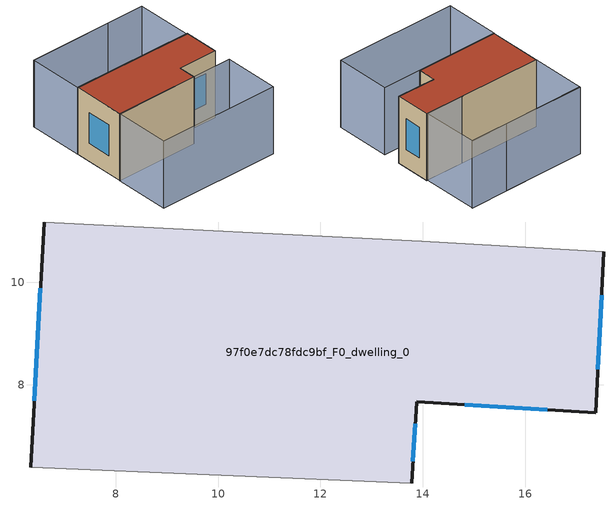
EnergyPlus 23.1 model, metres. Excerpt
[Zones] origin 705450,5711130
97f0e7dc78fdc9bf_F0_dwelling_0
 floor ground (EU_floor_Construction): 17.38,7.45 17.54,10.6 13.98,10.8 6.6,11.18 6.34,6.39 13.78,6.08 13.88,7.67 z0
 wall outside (EU_wall_Construction): 6.34,6.39 6.6,11.18 / 17.54,10.6 17.38,7.45 13.88,7.67 13.78,6.08 z0:6
 wall adiabatic (EU_wall_Construction): 13.78,6.08 6.34,6.39 / 6.6,11.18 13.98,10.8 17.54,10.6 z0:6
 window (EU_Window_Construction): 6.41,7.68 6.53,9.89 / 17.5,9.75 17.42,8.3 / 16.43,7.51 14.82,7.61 / 13.85,7.24 13.81,6.51 z1.62:4.38
 roof outside (EU_roof_Construction): 17.54,10.6 17.38,7.45 13.88,7.67 13.78,6.08 6.34,6.39 6.6,11.18 13.98,10.8 z6
shading: 17.71,15.62 6.84,16.05 / 17.08,0.98 6.09,1.51 / 6.09,1.51 6.33,6.44 / 6.33,6.44 17.32,5.91 / 17.32,5.91 17.08,0.98 / 6.84,16.11 17.7,15.59 / 17.7,15.59 17.46,10.63 / 17.46,10.63 6.6,11.15 / 6.6,11.15 6.84,16.11 z0:6
[Building]
EU S2 Campaign: North Axis=0; Terrain=City; Solar Distribution=FullExterior
[Site:Location]
London: Latitude=51.5; Longitude=-0.5; Time Zone=0; Elevation=25
[SizingPeriod:WeatherFileDays]
AnnualSizingPeriod: Begin Month=1; Begin Day of Month=1; End Month=12; End Day of Month=31; Day of Week for Start Day=Monday; Use Weather File Daylight Saving Period=No; Use Weather File Rain and Snow Indicators=No
[MATERIAL]
EU_InternalMass_Material: Roughness=MediumRough; Thickness=0.1; Conductivity=1; Density=1800; Specific Heat=900; Thermal Absorptance=0.9; Solar Absorptance=0.7; Visible Absorptance=0.7
[MATERIAL:NOMASS] Roughness=MediumRough; Thermal Absorptance=0.9; Solar Absorptance=0.7; Visible Absorptance=0.7
Name | Thermal Resistance
EU_wall_NoMass | 0.555556
EU_roof_NoMass | 0.510204
EU_floor_NoMass | 1.68919
[WINDOWMATERIAL:SIMPLEGLAZINGSYSTEM]
EU_Window_SimpleGlazing: UFactor=3.96; Solar Heat Gain Coefficient=0.85; Visible Transmittance=0.85
[CONSTRUCTION]
EU_wall_Construction: EU_wall_NoMass
EU_roof_Construction: EU_roof_NoMass
EU_floor_Construction: EU_floor_NoMass
EU_InternalMass_Construction: EU_InternalMass_Material
EU_Window_Construction: EU_Window_SimpleGlazing
[ZONE]
97f0e7dc78fdc9bf_F0_dwelling_0: Type=1; Multiplier=1; Ceiling Height=autocalculate; Volume=278.994; Floor Area=autocalculate; Part of Total Floor Area=Yes
[INTERNALMASS]
97f0e7dc78fdc9bf_F0_dwelling_0_EU_InternalMass: Construction=EU_InternalMass_Construction; Zone or ZoneList=97f0e7dc78fdc9bf_F0_dwelling_0; Surface Area=46.499
[OTHEREQUIPMENT]
EU_Step8_InternalGain_97f0e7dc78fdc9bf_F0_dwelling_0_f000: Fuel Type=Electricity; Zone or ZoneList or Space or SpaceList=97f0e7dc78fdc9bf_F0_dwelling_0; Schedule=EU_Step8_GainSchedule_97f0e7dc78fdc9bf_F0_dwelling_0_f000; Design Level Calculation Method=Watts/Area; Power per Zone Floor Area=1; Fraction Latent=0; Fraction Radiant=0; Fraction Lost=0; Carbon Dioxide Generation Rate=0; EndUse Subcategory=EU_Step8_InternalGains
[ZONEVENTILATION:DESIGNFLOWRATE]
EU_ConstantAir_97f0e7dc78fdc9bf_F0_dwelling_0: Zone or ZoneList or Space or SpaceList=97f0e7dc78fdc9bf_F0_dwelling_0; Schedule=EU_AlwaysOn; Design Flow Rate Calculation Method=AirChanges/Hour; Air Changes per Hour=0.48; Ventilation Type=Natural; Fan Pressure Rise=0; Fan Total Efficiency=1; Constant Term Coefficient=1; Temperature Term Coefficient=0; Velocity Term Coefficient=0; Velocity Squared Term Coefficient=0; Minimum Indoor Temperature=-100; Maximum Indoor Temperature=100; Delta Temperature=-100; Minimum Outdoor Temperature=-100; Maximum Outdoor Temperature=100; Maximum Wind Speed=40
[HVACTEMPLATE:THERMOSTAT]
EU_HeatOnly_97f0e7dc78fdc9bf_F0_dwelling_0: Constant Heating Setpoint=20; Constant Cooling Setpoint=50
[HVACTEMPLATE:ZONE:IDEALLOADSAIRSYSTEM]
97f0e7dc78fdc9bf_F0_dwelling_0: Template Thermostat=EU_HeatOnly_97f0e7dc78fdc9bf_F0_dwelling_0; System Availability Schedule=EU_AlwaysOn; Maximum Heating Supply Air Temperature=50; Minimum Cooling Supply Air Temperature=13; Maximum Heating Supply Air Humidity Ratio=0.0156; Minimum Cooling Supply Air Humidity Ratio=0.0077; Heating Limit=NoLimit; Cooling Limit=NoLimit; Heating Availability Schedule=EU_AlwaysOn; Cooling Availability Schedule=EU_CoolingOff; Dehumidification Control Type=ConstantSensibleHeatRatio; Cooling Sensible Heat Ratio=0.7; Dehumidification Setpoint=60; Humidification Control Type=None; Humidification Setpoint=30; Outdoor Air Method=None; Outdoor Air Flow Rate per Person=0.00944; Outdoor Air Flow Rate per Zone Floor Area=0; Outdoor Air Flow Rate per Zone=0; Demand Controlled Ventilation Type=None; Outdoor Air Economizer Type=NoEconomizer; Heat Recovery Type=None; Sensible Heat Recovery Effectiveness=0.7; Latent Heat Recovery Effectiveness=0.65
[SIZING:ZONE]
97f0e7dc78fdc9bf_F0_dwelling_0: Zone Cooling Design Supply Air Temperature Input Method=SupplyAirTemperature; Zone Cooling Design Supply Air Temperature=13; Zone Heating Design Supply Air Temperature Input Method=SupplyAirTemperature; Zone Heating Design Supply Air Temperature=50; Zone Cooling Design Supply Air Humidity Ratio=0.008; Zone Heating Design Supply Air Humidity Ratio=0.008; Cooling Design Air Flow Method=DesignDay; Cooling Design Air Flow Rate=0; Cooling Minimum Air Flow per Zone Floor Area=0.000762; Cooling Minimum Air Flow=0; Cooling Minimum Air Flow Fraction=0.2; Heating Design Air Flow Method=DesignDay; Heating Design Air Flow Rate=0; Heating Maximum Air Flow per Zone Floor Area=0.002032; Heating Maximum Air Flow=0.141576; Heating Maximum Air Flow Fraction=0.3; Account for Dedicated Outdoor Air System=No; Dedicated Outdoor Air System Control Strategy=NeutralSupplyAir; Dedicated Outdoor Air Low Setpoint Temperature for Design=autosize; Dedicated Outdoor Air High Setpoint Temperature for Design=autosize; Zone Load Sizing Method=Sensible Load Only No Latent Load; Zone Latent Cooling Design Supply Air Humidity Ratio Input Method=HumidityRatioDifference; Zone Cooling Design Supply Air Humidity Ratio Difference=0.005; Zone Latent Heating Design Supply Air Humidity Ratio Input Method=HumidityRatioDifference; Zone Humidification Design Supply Air Humidity Ratio Difference=0.005
[SCHEDULE:CONSTANT]
Name | Hourly Value
EU_AlwaysOn | 1
EU_CoolingOff | 0
[SCHEDULE:FILE]
EU_Step8_GainSchedule_97f0e7dc78fdc9bf_F0_dwelling_0_f000: File=../../schedules/97f0e7dc78fdc9bf/97f0e7dc78fdc9bf_F0_dwelling_0_f000_gain.csv; Column Number=1; Rows to Skip at Top=0; Number of Hours of Data=8760; Column Separator=Comma; Interpolate to Timestep=No; Minutes per Item=60; Adjust Schedule for Daylight Savings=Yes
